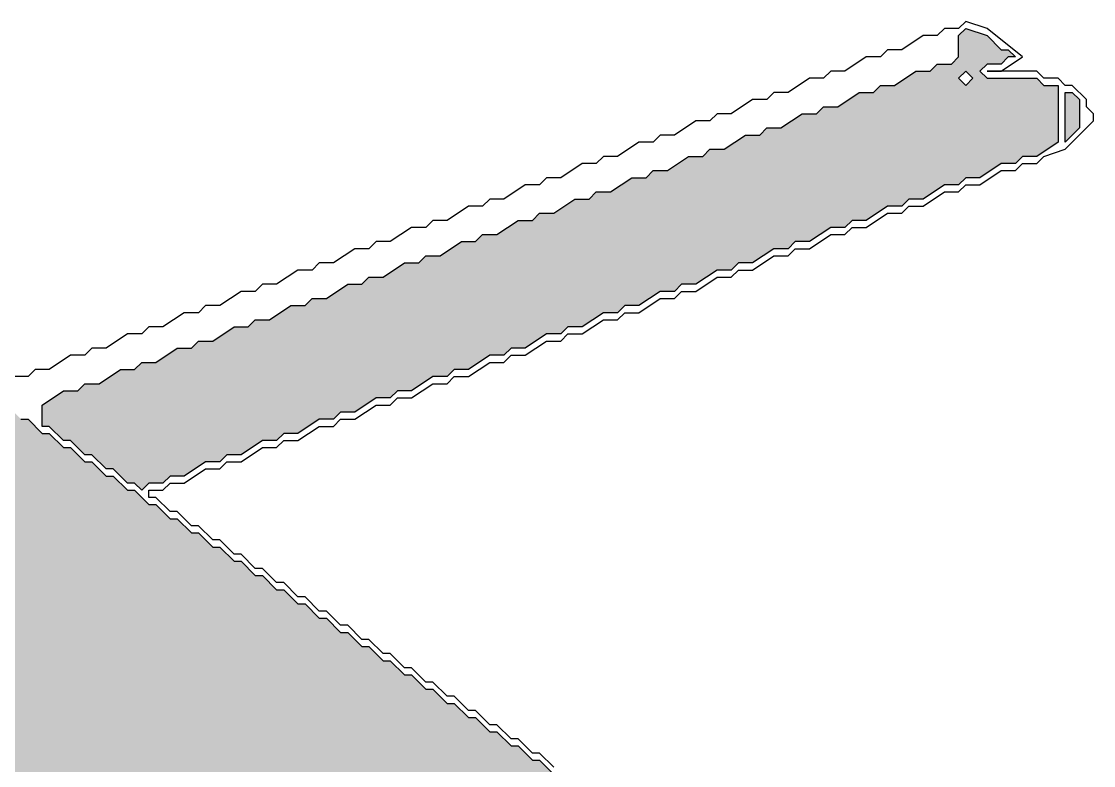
# Model space of a CAD drawing. Header units: millimetres. Extents: x 5 to 252589, y 5 to 415.
# Drawn here: x 12495.51 to 12508.08, y 327.19 to 335.92 of the extents above; entities that cross this region are included whole.
import ezdxf

# ---------------------------------------------------------------- set-up
doc = ezdxf.new("R2010")
doc.units = ezdxf.units.MM
doc.layers.add('HATCH', color=8, linetype='Continuous', lineweight=9)
doc.layers.add('OUTLINE', color=7, linetype='Continuous', lineweight=25)

msp = doc.modelspace()

# ---------------------------------------------------------------- hatches: boundary and pattern name
at = {"layer": 'HATCH', "true_color": 0xbfa37e}
h = msp.add_hatch(color=33, dxfattribs=at)
h.paths.add_polyline_path([(12495.75, 331.16667), (12495.75, 331.41667), (12496, 331.58333), (12496.16667, 331.58333), (12496.25, 331.66667), (12496.41667, 331.66667), (12496.66667, 331.83333), (12496.83333, 331.83333), (12496.91667, 331.91667), (12497.08333, 331.91667), (12497.33333, 332.08333), (12497.5, 332.08333), (12497.58333, 332.16667), (12497.75, 332.16667), (12498, 332.33333), (12498.16667, 332.33333), (12498.25, 332.41667), (12498.41667, 332.41667), (12498.66667, 332.58333), (12498.83333, 332.58333), (12498.91667, 332.66667), (12499.08333, 332.66667), (12499.33333, 332.83333), (12499.5, 332.83333), (12499.58333, 332.91667), (12499.75, 332.91667), (12500, 333.08333), (12500.16667, 333.08333), (12500.25, 333.16667), (12500.41667, 333.16667), (12500.66667, 333.33333), (12500.83333, 333.33333), (12500.91667, 333.41667), (12501.08333, 333.41667), (12501.33333, 333.58333), (12501.5, 333.58333), (12501.58333, 333.66667), (12501.75, 333.66667), (12502, 333.83333), (12502.16667, 333.83333), (12502.25, 333.91667), (12502.41667, 333.91667), (12502.66667, 334.08333), (12502.83333, 334.08333), (12502.91667, 334.16667), (12503.08333, 334.16667), (12503.33333, 334.33333), (12503.5, 334.33333), (12503.58333, 334.41667), (12503.75, 334.41667), (12504, 334.58333), (12504.16667, 334.58333), (12504.25, 334.66667), (12504.41667, 334.66667), (12504.66667, 334.83333), (12504.83333, 334.83333), (12504.91667, 334.91667), (12505.08333, 334.91667), (12505.33333, 335.08333), (12505.5, 335.08333), (12505.58333, 335.16667), (12505.75, 335.16667), (12506, 335.33333), (12506.16667, 335.33333), (12506.25, 335.41667), (12506.41667, 335.41667), (12506.5, 335.5), (12506.5, 335.75), (12506.58333, 335.83333), (12506.83333, 335.75), (12507, 335.58333), (12507.08333, 335.58333), (12507.16667, 335.5), (12507.08333, 335.5), (12507, 335.41667), (12506.83333, 335.41667), (12506.75, 335.33333), (12506.83333, 335.25), (12507.41667, 335.25), (12507.5, 335.16667), (12507.66667, 335.16667), (12507.66667, 334.5), (12507.41667, 334.33333), (12507.25, 334.33333), (12507.16667, 334.25), (12507, 334.25), (12506.75, 334.08333), (12506.58333, 334.08333), (12506.5, 334), (12506.33333, 334), (12506.08333, 333.83333), (12505.91667, 333.83333), (12505.83333, 333.75), (12505.66667, 333.75), (12505.41667, 333.58333), (12505.25, 333.58333), (12505.16667, 333.5), (12505, 333.5), (12504.75, 333.33333), (12504.58333, 333.33333), (12504.5, 333.25), (12504.33333, 333.25), (12504.08333, 333.08333), (12503.91667, 333.08333), (12503.83333, 333), (12503.66667, 333), (12503.41667, 332.83333), (12503.25, 332.83333), (12503.16667, 332.75), (12503, 332.75), (12502.75, 332.58333), (12502.58333, 332.58333), (12502.5, 332.5), (12502.33333, 332.5), (12502.08333, 332.33333), (12501.91667, 332.33333), (12501.83333, 332.25), (12501.66667, 332.25), (12501.41667, 332.08333), (12501.25, 332.08333), (12501.16667, 332), (12501, 332), (12500.75, 331.83333), (12500.58333, 331.83333), (12500.5, 331.75), (12500.33333, 331.75), (12500.08333, 331.58333), (12499.91667, 331.58333), (12499.83333, 331.5), (12499.66667, 331.5), (12499.41667, 331.33333), (12499.25, 331.33333), (12499.16667, 331.25), (12499, 331.25), (12498.75, 331.08333), (12498.58333, 331.08333), (12498.5, 331), (12498.33333, 331), (12498.08333, 330.83333), (12497.91667, 330.83333), (12497.83333, 330.75), (12497.66667, 330.75), (12497.41667, 330.58333), (12497.25, 330.58333), (12497.16667, 330.5), (12497, 330.5), (12496.91667, 330.41667), (12496.83333, 330.5), (12496.75, 330.5), (12496.58333, 330.66667), (12496.5, 330.66667), (12496.33333, 330.83333), (12496.25, 330.83333), (12496.08333, 331), (12496, 331), (12495.83333, 331.16667)])
h.paths.add_polyline_path([(12506.5, 335.25), (12506.58333, 335.16667), (12506.66667, 335.25), (12506.58333, 335.33333)], flags=0)
at = {"layer": 'HATCH', "true_color": 0xb99e7b}
for points in [[(12507.75, 334.5), (12507.75, 335.08333), (12507.83333, 335.08333), (12507.91667, 335), (12507.91667, 334.66667)], [(12499.25, 321), (12499.08333, 321.16667), (12499, 321.16667), (12498.83333, 321.33333), (12498.75, 321.33333), (12498.58333, 321.5), (12498.5, 321.5), (12498.33333, 321.66667), (12498.25, 321.66667), (12498.08333, 321.83333), (12498, 321.83333), (12497.83333, 322), (12497.75, 322), (12497.58333, 322.16667), (12497.5, 322.16667), (12497.33333, 322.33333), (12497.25, 322.33333), (12497.08333, 322.5), (12497, 322.5), (12496.83333, 322.66667), (12496.75, 322.66667), (12496.58333, 322.83333), (12496.5, 322.83333), (12496.33333, 323), (12496.25, 323), (12496.08333, 323.16667), (12496, 323.16667), (12495.83333, 323.33333), (12495.75, 323.33333), (12495.58333, 323.5), (12495.5, 323.5), (12495.33333, 323.66667), (12495.25, 323.66667), (12495.08333, 323.83333), (12495, 323.83333), (12494.83333, 324), (12494.75, 324), (12494.58333, 324.16667), (12494.5, 324.16667), (12494.33333, 324.33333), (12494.25, 324.33333), (12494.08333, 324.5), (12494, 324.5), (12493.83333, 324.66667), (12493.75, 324.66667), (12493.58333, 324.83333), (12493.5, 324.83333), (12493.5, 327.33333), (12493.58333, 327.25), (12493.66667, 327.25), (12493.83333, 327.08333), (12493.91667, 327.08333), (12494.08333, 326.91667), (12494.16667, 326.91667), (12494.33333, 326.75), (12494.41667, 326.75), (12494.58333, 326.91667), (12494.58333, 328.75), (12494.33333, 329), (12494.25, 329), (12494.08333, 329.16667), (12494, 329.16667), (12493.83333, 329.33333), (12493.75, 329.33333), (12493.58333, 329.5), (12493.5, 329.5), (12493.33333, 329.66667), (12493.25, 329.66667), (12493.08333, 329.83333), (12493, 329.83333), (12492.83333, 330), (12492.75, 330), (12492.58333, 330.16667), (12492.5, 330.16667), (12492.33333, 330.33333), (12492.25, 330.33333), (12492.08333, 330.5), (12492, 330.5), (12491.83333, 330.66667), (12491.75, 330.66667), (12491.58333, 330.83333), (12491.5, 330.83333), (12491.41667, 330.91667), (12491.16667, 330.91667), (12490.91667, 330.75), (12490.75, 330.75), (12490.66667, 330.66667), (12490.58333, 330.66667), (12490.41667, 330.5), (12490.41667, 334.66667), (12490.5, 334.58333), (12490.58333, 334.58333), (12490.75, 334.41667), (12490.83333, 334.41667), (12491, 334.25), (12491.08333, 334.25), (12491.25, 334.08333), (12491.33333, 334.08333), (12491.5, 333.91667), (12491.58333, 333.91667), (12491.75, 333.75), (12491.83333, 333.75), (12492, 333.58333), (12492.08333, 333.58333), (12492.25, 333.41667), (12492.33333, 333.41667), (12492.5, 333.25), (12492.58333, 333.25), (12492.75, 333.08333), (12492.83333, 333.08333), (12493, 332.91667), (12493.08333, 332.91667), (12493.25, 332.75), (12493.33333, 332.75), (12493.5, 332.58333), (12493.58333, 332.58333), (12493.75, 332.41667), (12493.83333, 332.41667), (12494, 332.25), (12494.08333, 332.25), (12494.25, 332.08333), (12494.33333, 332.08333), (12494.5, 331.91667), (12494.58333, 331.91667), (12494.75, 331.75), (12494.83333, 331.75), (12495, 331.58333), (12495.08333, 331.58333), (12495.25, 331.41667), (12495.33333, 331.41667), (12495.5, 331.25), (12495.58333, 331.25), (12495.75, 331.08333), (12495.83333, 331.08333), (12496, 330.91667), (12496.08333, 330.91667), (12496.25, 330.75), (12496.33333, 330.75), (12496.5, 330.58333), (12496.58333, 330.58333), (12496.75, 330.41667), (12496.83333, 330.41667), (12497, 330.25), (12497.08333, 330.25), (12497.25, 330.08333), (12497.33333, 330.08333), (12497.5, 329.91667), (12497.58333, 329.91667), (12497.75, 329.75), (12497.83333, 329.75), (12498, 329.58333), (12498.08333, 329.58333), (12498.25, 329.41667), (12498.33333, 329.41667), (12498.5, 329.25), (12498.58333, 329.25), (12498.75, 329.08333), (12498.83333, 329.08333), (12499, 328.91667), (12499.08333, 328.91667), (12499.25, 328.75), (12499.33333, 328.75), (12499.5, 328.58333), (12499.58333, 328.58333), (12499.75, 328.41667), (12499.83333, 328.41667), (12500, 328.25), (12500.08333, 328.25), (12500.25, 328.08333), (12500.33333, 328.08333), (12500.5, 327.91667), (12500.58333, 327.91667), (12500.75, 327.75), (12500.83333, 327.75), (12501, 327.58333), (12501.08333, 327.58333), (12501.25, 327.41667), (12501.33333, 327.41667), (12501.5, 327.25), (12501.58333, 327.25), (12501.75, 327.08333), (12501.83333, 327.08333), (12502, 326.91667), (12502.08333, 326.91667), (12502.25, 326.75), (12502.25, 323.66667), (12502.08333, 323.83333), (12502, 323.83333), (12501.83333, 324), (12501.75, 324), (12501.58333, 324.16667), (12501.5, 324.16667), (12501.33333, 324.33333), (12501.25, 324.33333), (12501.08333, 324.5), (12501, 324.5), (12500.83333, 324.66667), (12500.75, 324.66667), (12500.33333, 325), (12499.58333, 324.75), (12499.25, 324.41667)]]:
    msp.add_hatch(color=33, dxfattribs=at).paths.add_polyline_path(points)

# ---------------------------------------------------------------- linework, layer by layer
at = {"layer": 'OUTLINE', "color": 139, "true_color": 0x42544a}
for points in [[(12501.75, 327.16667), (12501.58333, 327.33333), (12501.5, 327.33333), (12501.33333, 327.5), (12501.25, 327.5), (12501.08333, 327.66667), (12501, 327.66667), (12500.83333, 327.83333), (12500.75, 327.83333), (12500.58333, 328), (12500.5, 328), (12500.33333, 328.16667), (12500.25, 328.16667), (12500.08333, 328.33333), (12500, 328.33333), (12499.83333, 328.5), (12499.75, 328.5), (12499.58333, 328.66667), (12499.5, 328.66667), (12499.33333, 328.83333), (12499.25, 328.83333), (12499.08333, 329), (12499, 329), (12498.83333, 329.16667), (12498.75, 329.16667), (12498.58333, 329.33333), (12498.5, 329.33333), (12498.33333, 329.5), (12498.25, 329.5), (12498.08333, 329.66667), (12498, 329.66667), (12497.83333, 329.83333), (12497.75, 329.83333), (12497.58333, 330), (12497.5, 330), (12497.33333, 330.16667), (12497.25, 330.16667), (12497.08333, 330.33333), (12497, 330.33333), (12497, 330.41667), (12497.16667, 330.41667), (12497.25, 330.5), (12497.41667, 330.5), (12497.66667, 330.66667), (12497.83333, 330.66667), (12497.91667, 330.75), (12498.08333, 330.75), (12498.33333, 330.91667), (12498.5, 330.91667), (12498.58333, 331), (12498.75, 331), (12499, 331.16667), (12499.16667, 331.16667), (12499.25, 331.25), (12499.41667, 331.25), (12499.66667, 331.41667), (12499.83333, 331.41667), (12499.91667, 331.5), (12500.08333, 331.5), (12500.33333, 331.66667), (12500.5, 331.66667), (12500.58333, 331.75), (12500.75, 331.75), (12501, 331.91667), (12501.16667, 331.91667), (12501.25, 332), (12501.41667, 332), (12501.66667, 332.16667), (12501.83333, 332.16667), (12501.91667, 332.25), (12502.08333, 332.25), (12502.33333, 332.41667), (12502.5, 332.41667), (12502.58333, 332.5), (12502.75, 332.5), (12503, 332.66667), (12503.16667, 332.66667), (12503.25, 332.75), (12503.41667, 332.75), (12503.66667, 332.91667), (12503.83333, 332.91667), (12503.91667, 333), (12504.08333, 333), (12504.33333, 333.16667), (12504.5, 333.16667), (12504.58333, 333.25), (12504.75, 333.25), (12505, 333.41667), (12505.16667, 333.41667), (12505.25, 333.5), (12505.41667, 333.5), (12505.66667, 333.66667), (12505.83333, 333.66667), (12505.91667, 333.75), (12506.08333, 333.75), (12506.33333, 333.91667), (12506.5, 333.91667), (12506.58333, 334), (12506.75, 334), (12507, 334.16667), (12507.16667, 334.16667), (12507.25, 334.25), (12507.41667, 334.25), (12507.5, 334.33333), (12507.75, 334.41667), (12508.08333, 334.75), (12508.08333, 334.83333), (12508, 334.91667), (12508, 335), (12507.83333, 335.16667), (12507.75, 335.16667), (12507.66667, 335.25), (12507.5, 335.25), (12507.41667, 335.33333), (12506.83333, 335.33333), (12507, 335.33333), (12507.25, 335.5), (12506.83333, 335.83333), (12506.58333, 335.91667), (12506.5, 335.83333), (12506.33333, 335.83333), (12506.25, 335.75), (12506.08333, 335.75), (12505.83333, 335.58333), (12505.66667, 335.58333), (12505.58333, 335.5), (12505.41667, 335.5), (12505.16667, 335.33333), (12505, 335.33333), (12504.91667, 335.25), (12504.75, 335.25), (12504.5, 335.08333), (12504.33333, 335.08333), (12504.25, 335), (12504.08333, 335), (12503.83333, 334.83333), (12503.66667, 334.83333), (12503.58333, 334.75), (12503.41667, 334.75), (12503.16667, 334.58333), (12503, 334.58333), (12502.91667, 334.5), (12502.75, 334.5), (12502.5, 334.33333), (12502.33333, 334.33333), (12502.25, 334.25), (12502.08333, 334.25), (12501.83333, 334.08333), (12501.66667, 334.08333), (12501.58333, 334), (12501.41667, 334), (12501.16667, 333.83333), (12501, 333.83333), (12500.91667, 333.75), (12500.75, 333.75), (12500.5, 333.58333), (12500.33333, 333.58333), (12500.25, 333.5), (12500.08333, 333.5), (12499.83333, 333.33333), (12499.66667, 333.33333), (12499.58333, 333.25), (12499.41667, 333.25), (12499.16667, 333.08333), (12499, 333.08333), (12498.91667, 333), (12498.75, 333), (12498.5, 332.83333), (12498.33333, 332.83333), (12498.25, 332.75), (12498.08333, 332.75), (12497.83333, 332.58333), (12497.66667, 332.58333), (12497.58333, 332.5), (12497.41667, 332.5), (12497.16667, 332.33333), (12497, 332.33333), (12496.91667, 332.25), (12496.75, 332.25), (12496.5, 332.08333), (12496.33333, 332.08333), (12496.25, 332), (12496.08333, 332), (12495.83333, 331.83333), (12495.66667, 331.83333), (12495.58333, 331.75), (12495.41667, 331.75)], [(12495.5, 331.25), (12495.58333, 331.25), (12495.75, 331.08333), (12495.83333, 331.08333), (12496, 330.91667), (12496.08333, 330.91667), (12496.25, 330.75), (12496.33333, 330.75), (12496.5, 330.58333), (12496.58333, 330.58333), (12496.75, 330.41667), (12496.83333, 330.41667), (12497, 330.25), (12497.08333, 330.25), (12497.25, 330.08333), (12497.33333, 330.08333), (12497.5, 329.91667), (12497.58333, 329.91667), (12497.75, 329.75), (12497.83333, 329.75), (12498, 329.58333), (12498.08333, 329.58333), (12498.25, 329.41667), (12498.33333, 329.41667), (12498.5, 329.25), (12498.58333, 329.25), (12498.75, 329.08333), (12498.83333, 329.08333), (12499, 328.91667), (12499.08333, 328.91667), (12499.25, 328.75), (12499.33333, 328.75), (12499.5, 328.58333), (12499.58333, 328.58333), (12499.75, 328.41667), (12499.83333, 328.41667), (12500, 328.25), (12500.08333, 328.25), (12500.25, 328.08333), (12500.33333, 328.08333), (12500.5, 327.91667), (12500.58333, 327.91667), (12500.75, 327.75), (12500.83333, 327.75), (12501, 327.58333), (12501.08333, 327.58333), (12501.25, 327.41667), (12501.33333, 327.41667), (12501.5, 327.25), (12501.58333, 327.25), (12501.75, 327.08333)]]:
    msp.add_lwpolyline(points, dxfattribs=at)
for points in [[(12495.75, 331.16667), (12495.75, 331.41667), (12496, 331.58333), (12496.16667, 331.58333), (12496.25, 331.66667), (12496.41667, 331.66667), (12496.66667, 331.83333), (12496.83333, 331.83333), (12496.91667, 331.91667), (12497.08333, 331.91667), (12497.33333, 332.08333), (12497.5, 332.08333), (12497.58333, 332.16667), (12497.75, 332.16667), (12498, 332.33333), (12498.16667, 332.33333), (12498.25, 332.41667), (12498.41667, 332.41667), (12498.66667, 332.58333), (12498.83333, 332.58333), (12498.91667, 332.66667), (12499.08333, 332.66667), (12499.33333, 332.83333), (12499.5, 332.83333), (12499.58333, 332.91667), (12499.75, 332.91667), (12500, 333.08333), (12500.16667, 333.08333), (12500.25, 333.16667), (12500.41667, 333.16667), (12500.66667, 333.33333), (12500.83333, 333.33333), (12500.91667, 333.41667), (12501.08333, 333.41667), (12501.33333, 333.58333), (12501.5, 333.58333), (12501.58333, 333.66667), (12501.75, 333.66667), (12502, 333.83333), (12502.16667, 333.83333), (12502.25, 333.91667), (12502.41667, 333.91667), (12502.66667, 334.08333), (12502.83333, 334.08333), (12502.91667, 334.16667), (12503.08333, 334.16667), (12503.33333, 334.33333), (12503.5, 334.33333), (12503.58333, 334.41667), (12503.75, 334.41667), (12504, 334.58333), (12504.16667, 334.58333), (12504.25, 334.66667), (12504.41667, 334.66667), (12504.66667, 334.83333), (12504.83333, 334.83333), (12504.91667, 334.91667), (12505.08333, 334.91667), (12505.33333, 335.08333), (12505.5, 335.08333), (12505.58333, 335.16667), (12505.75, 335.16667), (12506, 335.33333), (12506.16667, 335.33333), (12506.25, 335.41667), (12506.41667, 335.41667), (12506.5, 335.5), (12506.5, 335.75), (12506.58333, 335.83333), (12506.83333, 335.75), (12507, 335.58333), (12507.08333, 335.58333), (12507.16667, 335.5), (12507.08333, 335.5), (12507, 335.41667), (12506.83333, 335.41667), (12506.75, 335.33333), (12506.83333, 335.25), (12507.41667, 335.25), (12507.5, 335.16667), (12507.66667, 335.16667), (12507.66667, 334.5), (12507.41667, 334.33333), (12507.25, 334.33333), (12507.16667, 334.25), (12507, 334.25), (12506.75, 334.08333), (12506.58333, 334.08333), (12506.5, 334), (12506.33333, 334), (12506.08333, 333.83333), (12505.91667, 333.83333), (12505.83333, 333.75), (12505.66667, 333.75), (12505.41667, 333.58333), (12505.25, 333.58333), (12505.16667, 333.5), (12505, 333.5), (12504.75, 333.33333), (12504.58333, 333.33333), (12504.5, 333.25), (12504.33333, 333.25), (12504.08333, 333.08333), (12503.91667, 333.08333), (12503.83333, 333), (12503.66667, 333), (12503.41667, 332.83333), (12503.25, 332.83333), (12503.16667, 332.75), (12503, 332.75), (12502.75, 332.58333), (12502.58333, 332.58333), (12502.5, 332.5), (12502.33333, 332.5), (12502.08333, 332.33333), (12501.91667, 332.33333), (12501.83333, 332.25), (12501.66667, 332.25), (12501.41667, 332.08333), (12501.25, 332.08333), (12501.16667, 332), (12501, 332), (12500.75, 331.83333), (12500.58333, 331.83333), (12500.5, 331.75), (12500.33333, 331.75), (12500.08333, 331.58333), (12499.91667, 331.58333), (12499.83333, 331.5), (12499.66667, 331.5), (12499.41667, 331.33333), (12499.25, 331.33333), (12499.16667, 331.25), (12499, 331.25), (12498.75, 331.08333), (12498.58333, 331.08333), (12498.5, 331), (12498.33333, 331), (12498.08333, 330.83333), (12497.91667, 330.83333), (12497.83333, 330.75), (12497.66667, 330.75), (12497.41667, 330.58333), (12497.25, 330.58333), (12497.16667, 330.5), (12497, 330.5), (12496.91667, 330.41667), (12496.83333, 330.5), (12496.75, 330.5), (12496.58333, 330.66667), (12496.5, 330.66667), (12496.33333, 330.83333), (12496.25, 330.83333), (12496.08333, 331), (12496, 331), (12495.83333, 331.16667)], [(12506.5, 335.25), (12506.58333, 335.16667), (12506.66667, 335.25), (12506.58333, 335.33333)], [(12507.75, 334.5), (12507.75, 335.08333), (12507.83333, 335.08333), (12507.91667, 335), (12507.91667, 334.66667)]]:
    msp.add_lwpolyline(points, close=True, dxfattribs=at)

doc.saveas('drawing.dxf')
